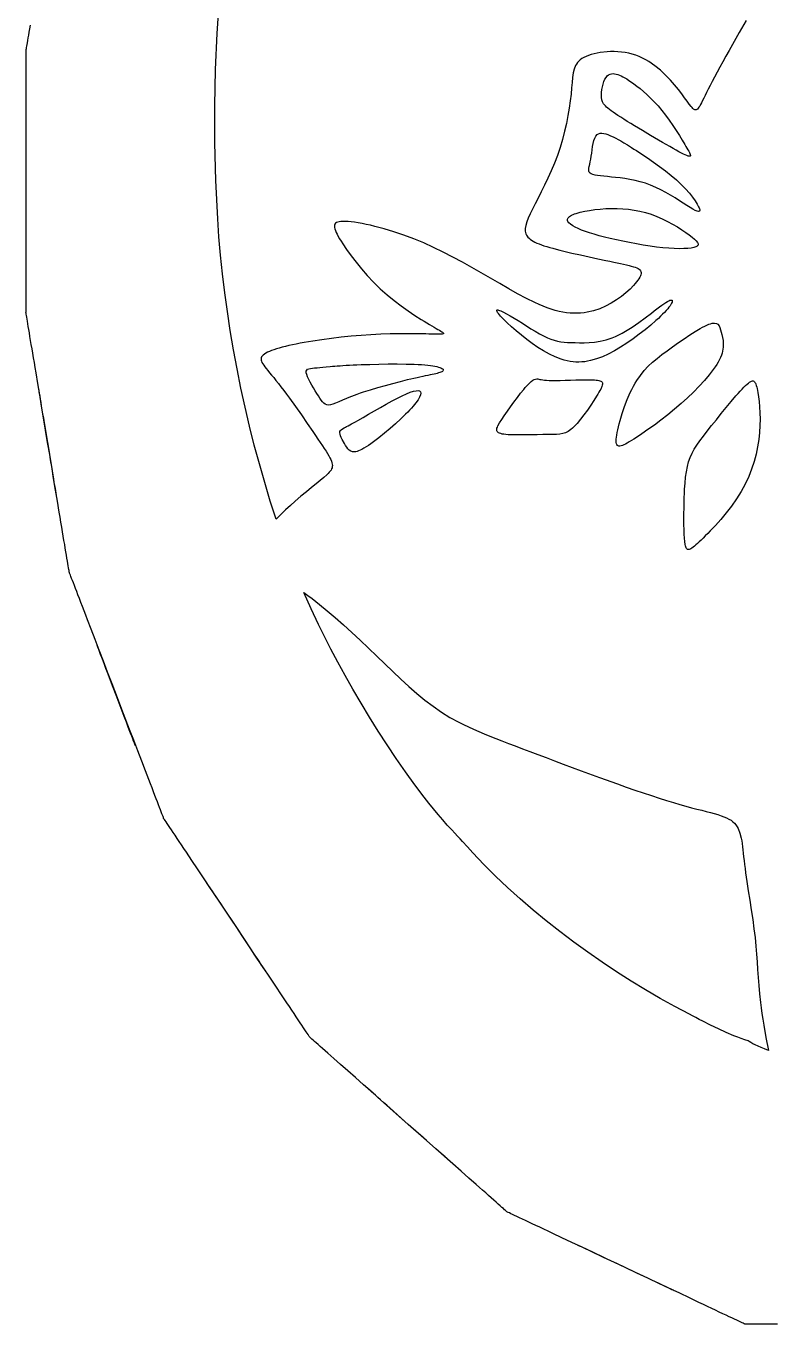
# Model space of a CAD drawing. Header units: millimetres. Extents: x -28 to 873, y 271 to 512.
# Drawn here: x 594.4 to 639.6, y 332.1 to 410.5 of the extents above; entities that cross this region are included whole.
import ezdxf

# ---------------------------------------------------------------- set-up
doc = ezdxf.new("R2010")
doc.units = ezdxf.units.MM
doc.header["$MEASUREMENT"] = 0
doc.layers.get('0').update_dxf_attribs({"linetype": 'CONTINUOUS', "true_color": 0xffffff})

msp = doc.modelspace()

# ---------------------------------------------------------------- linework, layer by layer
at = {"color": 7, "linetype": 'Continuous', "true_color": 0xffffff}
for points in [[(638.006, 410.882), (637.587, 410.157), (637.174, 409.429), (636.973, 409.07), (636.778, 408.719), (636.591, 408.379), (636.414, 408.053), (636.248, 407.744), (636.095, 407.455), (635.957, 407.188), (635.832, 406.943), (635.718, 406.72), (635.617, 406.519), (635.526, 406.337), (635.447, 406.174), (635.374, 406.03), (635.31, 405.904), (635.252, 405.797), (635.2, 405.705), (635.153, 405.63), (635.109, 405.57), (635.068, 405.524), (635.029, 405.492), (634.99, 405.474), (634.951, 405.467), (634.912, 405.474), (634.87, 405.49), (634.828, 405.519), (634.78, 405.557), (634.733, 405.607), (634.681, 405.666), (634.568, 405.81), (634.436, 405.991), (634.285, 406.2), (634.111, 406.437), (633.909, 406.701), (633.68, 406.983), (633.422, 407.278), (633.136, 407.575), (632.826, 407.866), (632.488, 408.14), (632.125, 408.389), (631.935, 408.503), (631.74, 408.605), (631.537, 408.696), (631.331, 408.776), (631.118, 408.842), (630.902, 408.898), (630.682, 408.938), (630.461, 408.969), (630.24, 408.989), (630.021, 408.998), (629.803, 408.997), (629.59, 408.987), (629.181, 408.942), (628.987, 408.906), (628.804, 408.865), (628.63, 408.816), (628.469, 408.761), (628.321, 408.703), (628.188, 408.638), (628.071, 408.569), (627.967, 408.495), (627.879, 408.417), (627.803, 408.332), (627.738, 408.243), (627.682, 408.149), (627.6, 407.939), (627.544, 407.702), (627.507, 407.434), (627.478, 407.133), (627.448, 406.797), (627.411, 406.424), (627.362, 406.018), (627.301, 405.584), (627.226, 405.129), (627.135, 404.658), (627.026, 404.177), (626.901, 403.69), (626.755, 403.202), (626.589, 402.721), (626.405, 402.248), (626.212, 401.787), (626.012, 401.343), (625.81, 400.917), (625.611, 400.514), (625.42, 400.137), (625.243, 399.79), (625.084, 399.473), (624.944, 399.187), (624.827, 398.928), (624.736, 398.696), (624.675, 398.486), (624.642, 398.298), (624.642, 398.129), (624.679, 397.974), (624.712, 397.903), (624.754, 397.835), (624.806, 397.768), (624.87, 397.706), (624.943, 397.645), (625.027, 397.586), (625.123, 397.529), (625.229, 397.474), (625.347, 397.419), (625.477, 397.365), (625.619, 397.313), (625.773, 397.259), (625.94, 397.207), (626.121, 397.154), (626.314, 397.1), (626.521, 397.045), (626.74, 396.99), (626.972, 396.933), (627.213, 396.874), (627.463, 396.816), (627.978, 396.7), (628.505, 396.585), (629.026, 396.473), (629.527, 396.366), (629.766, 396.315), (629.993, 396.267), (630.209, 396.221), (630.411, 396.177), (630.596, 396.137), (630.767, 396.098), (630.919, 396.06), (631.059, 396.024), (631.183, 395.987), (631.292, 395.951), (631.386, 395.914), (631.465, 395.875), (631.53, 395.834), (631.581, 395.79), (631.62, 395.743), (631.643, 395.691), (631.654, 395.634), (631.652, 395.573), (631.636, 395.504), (631.608, 395.43), (631.568, 395.348), (631.516, 395.261), (631.452, 395.166), (631.378, 395.067), (631.293, 394.965), (631.199, 394.858), (630.983, 394.638), (630.734, 394.414), (630.458, 394.191), (630.157, 393.979), (629.837, 393.78), (629.501, 393.603), (629.148, 393.45), (628.779, 393.327), (628.394, 393.236), (628.196, 393.205), (627.993, 393.182), (627.786, 393.171), (627.574, 393.171), (627.359, 393.181), (627.138, 393.203), (626.914, 393.238), (626.685, 393.285), (626.451, 393.345), (626.213, 393.418), (625.971, 393.502), (625.726, 393.597), (625.477, 393.702), (625.224, 393.816), (624.709, 394.07), (624.181, 394.351), (623.643, 394.651), (623.097, 394.968), (622.543, 395.292), (621.416, 395.942), (620.846, 396.262), (620.269, 396.574), (619.684, 396.874), (619.096, 397.16), (618.5, 397.43), (617.897, 397.679), (617.289, 397.905), (616.686, 398.106), (616.099, 398.28), (615.537, 398.429), (615.269, 398.493), (615.012, 398.548), (614.767, 398.598), (614.535, 398.639), (614.317, 398.675), (614.115, 398.701), (613.93, 398.719), (613.764, 398.73), (613.618, 398.732), (613.491, 398.727), (613.382, 398.712), (613.291, 398.689), (613.22, 398.657), (613.163, 398.616), (613.124, 398.566), (613.101, 398.507), (613.092, 398.439), (613.098, 398.36), (613.119, 398.272), (613.152, 398.174), (613.199, 398.065), (613.257, 397.947), (613.327, 397.818), (613.408, 397.679), (613.499, 397.529), (613.602, 397.368), (613.833, 397.024), (614.099, 396.652), (614.4, 396.26), (614.728, 395.857), (615.085, 395.449), (615.464, 395.048), (615.865, 394.658), (616.283, 394.287), (616.71, 393.938), (617.138, 393.613), (617.559, 393.314), (617.963, 393.043), (618.342, 392.799), (618.519, 392.69), (618.688, 392.588), (618.846, 392.493), (618.992, 392.407), (619.125, 392.331), (619.245, 392.261), (619.353, 392.199), (619.447, 392.146), (619.527, 392.098), (619.592, 392.058), (619.642, 392.022), (619.678, 391.993), (619.697, 391.968), (619.702, 391.949), (619.689, 391.934), (619.661, 391.923), (619.616, 391.915), (619.553, 391.908), (619.473, 391.907), (619.374, 391.905), (619.257, 391.905), (619.124, 391.908), (618.972, 391.912), (618.807, 391.915), (618.625, 391.92), (618.43, 391.923), (618.222, 391.928), (618.001, 391.931), (617.768, 391.934), (617.526, 391.936), (617.013, 391.936), (616.467, 391.926), (615.896, 391.908), (615.306, 391.877), (614.707, 391.835), (614.102, 391.782), (613.501, 391.72), (612.91, 391.65), (612.334, 391.574), (611.783, 391.492), (611.263, 391.405), (611.016, 391.359), (610.781, 391.314), (610.553, 391.266), (610.339, 391.219), (610.134, 391.171), (609.941, 391.122), (609.759, 391.071), (609.59, 391.021), (609.434, 390.969), (609.291, 390.917), (609.161, 390.865), (609.045, 390.811), (608.943, 390.756), (608.857, 390.701), (608.785, 390.646), (608.728, 390.589), (608.688, 390.532), (608.663, 390.473), (608.654, 390.412), (608.659, 390.347), (608.678, 390.277), (608.711, 390.202), (608.758, 390.119), (608.816, 390.03), (608.888, 389.932), (608.972, 389.825), (609.068, 389.706), (609.174, 389.576), (609.292, 389.435), (609.419, 389.279), (609.557, 389.108), (609.705, 388.923), (609.861, 388.722), (610.025, 388.506), (610.196, 388.276), (610.371, 388.039), (610.732, 387.54), (611.096, 387.027), (611.452, 386.517), (611.79, 386.024), (611.949, 385.79), (612.099, 385.569), (612.238, 385.36), (612.367, 385.166), (612.482, 384.989), (612.585, 384.828), (612.676, 384.684), (612.754, 384.552), (612.819, 384.432), (612.872, 384.323), (612.914, 384.224), (612.945, 384.134), (612.963, 384.05), (612.97, 383.973), (612.966, 383.9), (612.952, 383.829), (612.926, 383.762), (612.888, 383.694), (612.841, 383.626), (612.783, 383.556), (612.715, 383.483), (612.637, 383.405), (612.453, 383.239), (612.234, 383.055), (611.982, 382.854), (611.702, 382.63), (611.397, 382.384), (611.068, 382.113), (610.722, 381.814), (610.436, 381.557), (610.144, 381.286), (609.855, 381.005), (609.57, 380.719), (609.214, 381.819), (608.875, 382.935), (608.551, 384.061), (608.247, 385.2), (607.96, 386.346), (607.69, 387.496), (607.438, 388.653), (607.204, 389.81), (606.99, 390.967), (606.793, 392.123), (606.618, 393.273), (606.46, 394.417), (606.323, 395.553), (606.205, 396.678), (606.109, 397.791), (606.033, 398.888), (605.919, 401.202), (605.857, 403.475), (605.849, 405.713), (605.894, 407.916), (605.992, 410.087), (606.14, 412.231)], [(639.909, 332.053), (639.469, 332.053), (639.259, 332.053), (639.057, 332.053), (638.866, 332.053), (638.689, 332.053), (638.524, 332.053), (638.377, 332.053), (638.247, 332.053), (638.136, 332.053), (638.047, 332.053), (637.982, 332.053), (637.941, 332.053), (637.926, 332.053), (637.917, 332.058), (637.886, 332.073), (637.834, 332.097), (637.764, 332.129), (637.676, 332.172), (637.571, 332.22), (637.447, 332.279), (637.307, 332.346), (637.151, 332.419), (636.981, 332.498), (636.797, 332.586), (636.597, 332.68), (636.384, 332.781), (636.16, 332.887), (635.924, 332.997), (635.676, 333.114), (635.417, 333.236), (635.149, 333.363), (634.585, 333.629), (633.991, 333.91), (633.37, 334.203), (632.726, 334.507), (632.068, 334.817), (631.399, 335.132), (630.724, 335.451), (630.05, 335.768), (629.381, 336.083), (628.722, 336.393), (628.079, 336.697), (627.458, 336.99), (626.863, 337.271), (626.3, 337.536), (626.03, 337.663), (625.771, 337.784), (625.524, 337.901), (625.287, 338.012), (625.063, 338.118), (624.85, 338.218), (624.652, 338.313), (624.467, 338.399), (624.294, 338.48), (624.14, 338.553), (624, 338.618), (623.877, 338.677), (623.769, 338.725), (623.682, 338.768), (623.612, 338.8), (623.56, 338.823), (623.529, 338.837), (623.519, 338.842), (623.516, 338.857), (623.49, 338.88), (623.448, 338.915), (623.391, 338.967), (623.318, 339.032), (623.23, 339.11), (623.128, 339.2), (623.012, 339.302), (622.884, 339.416), (622.742, 339.541), (622.588, 339.678), (622.424, 339.822), (622.248, 339.978), (622.062, 340.144), (621.867, 340.316), (621.662, 340.498), (621.225, 340.883), (620.758, 341.298), (620.266, 341.733), (619.751, 342.188), (619.219, 342.659), (618.675, 343.142), (617.562, 344.127), (616.45, 345.112), (615.904, 345.594), (615.373, 346.065), (614.858, 346.52), (614.366, 346.956), (613.899, 347.369), (613.464, 347.755), (613.257, 347.937), (613.062, 348.11), (612.875, 348.275), (612.7, 348.431), (612.536, 348.576), (612.381, 348.713), (612.24, 348.838), (612.112, 348.951), (611.996, 349.054), (611.894, 349.143), (611.806, 349.221), (611.733, 349.286), (611.675, 349.338), (611.632, 349.374), (611.606, 349.397), (611.598, 349.405), (611.595, 349.415), (611.575, 349.442), (611.545, 349.489), (611.502, 349.554), (611.449, 349.634), (611.382, 349.731), (611.307, 349.845), (611.221, 349.974), (611.125, 350.117), (611.021, 350.274), (610.908, 350.443), (610.786, 350.627), (610.656, 350.822), (610.518, 351.028), (610.371, 351.246), (610.22, 351.473), (609.897, 351.958), (609.551, 352.476), (609.185, 353.024), (608.803, 353.596), (608.408, 354.186), (608.004, 354.792), (607.18, 356.027), (606.354, 357.26), (605.95, 357.866), (605.555, 358.456), (605.173, 359.028), (604.807, 359.574), (604.461, 360.092), (604.138, 360.577), (603.985, 360.804), (603.839, 361.022), (603.701, 361.228), (603.571, 361.423), (603.449, 361.605), (603.335, 361.776), (603.229, 361.932), (603.134, 362.075), (603.047, 362.203), (602.973, 362.317), (602.906, 362.413), (602.852, 362.494), (602.809, 362.559), (602.778, 362.605), (602.758, 362.632), (602.752, 362.642), (602.753, 362.66), (602.742, 362.691), (602.722, 362.743), (602.695, 362.816), (602.659, 362.907), (602.617, 363.016), (602.568, 363.143), (602.513, 363.287), (602.451, 363.448), (602.384, 363.624), (602.31, 363.815), (602.232, 364.02), (602.147, 364.239), (602.058, 364.47), (601.965, 364.716), (601.866, 364.971), (601.764, 365.237), (601.658, 365.513), (601.434, 366.095), (601.198, 366.709), (600.953, 367.351), (600.698, 368.014), (600.438, 368.694), (600.171, 369.384), (599.905, 370.08), (599.638, 370.775), (599.372, 371.466), (599.112, 372.145), (598.857, 372.808), (598.611, 373.448), (598.376, 374.063), (598.151, 374.644), (598.046, 374.921), (597.943, 375.187), (597.844, 375.444), (597.752, 375.688), (597.662, 375.92), (597.578, 376.138), (597.5, 376.344), (597.425, 376.534), (597.358, 376.71), (597.297, 376.871), (597.241, 377.015), (597.193, 377.142), (597.15, 377.251), (597.115, 377.342), (597.087, 377.413), (597.067, 377.467), (597.056, 377.498), (597.051, 377.509), (597.05, 377.522), (597.043, 377.556), (597.035, 377.612), (597.022, 377.688), (597.006, 377.784), (596.986, 377.899), (596.963, 378.034), (596.939, 378.185), (596.91, 378.356), (596.879, 378.541), (596.846, 378.744), (596.809, 378.96), (596.772, 379.193), (596.731, 379.436), (596.687, 379.695), (596.642, 379.965), (596.595, 380.247), (596.546, 380.54), (596.495, 380.842), (596.443, 381.154), (596.336, 381.802), (596.222, 382.48), (596.105, 383.182), (595.987, 383.9), (595.865, 384.628), (595.741, 385.364), (595.62, 386.099), (595.498, 386.829), (595.377, 387.547), (595.26, 388.247), (595.148, 388.925), (595.039, 389.573), (594.987, 389.885), (594.937, 390.187), (594.888, 390.48), (594.841, 390.763), (594.796, 391.032), (594.753, 391.289), (594.711, 391.535), (594.672, 391.765), (594.636, 391.983), (594.602, 392.185), (594.571, 392.37), (594.542, 392.54), (594.518, 392.692), (594.495, 392.826), (594.476, 392.942), (594.459, 393.038), (594.446, 393.112), (594.437, 393.168), (594.43, 393.202), (594.428, 393.212), (594.435, 393.231), (594.435, 393.265), (594.435, 393.322), (594.435, 393.398), (594.435, 393.496), (594.435, 393.613), (594.435, 393.749), (594.435, 393.904), (594.437, 394.076), (594.437, 394.265), (594.437, 394.469), (594.437, 394.689), (594.437, 394.924), (594.437, 395.173), (594.437, 395.435), (594.438, 395.708), (594.438, 395.994), (594.438, 396.291), (594.438, 396.596), (594.438, 396.913), (594.44, 397.571), (594.44, 398.259), (594.441, 398.969), (594.441, 399.697), (594.443, 400.436), (594.443, 401.182), (594.443, 401.928), (594.445, 402.667), (594.445, 403.395), (594.445, 404.106), (594.446, 404.793), (594.446, 405.451), (594.446, 405.768), (594.446, 406.073), (594.446, 406.371), (594.446, 406.657), (594.446, 406.93), (594.446, 407.191), (594.446, 407.44), (594.446, 407.676), (594.446, 407.895), (594.446, 408.1), (594.446, 408.288), (594.446, 408.461), (594.446, 408.615), (594.446, 408.751), (594.446, 408.868), (594.446, 408.966), (594.446, 409.042), (594.446, 409.099), (594.446, 409.133), (594.445, 409.145), (594.454, 409.156), (594.461, 409.19), (594.469, 409.245), (594.482, 409.322), (594.498, 409.418), (594.518, 409.533), (594.541, 409.668), (594.567, 409.819), (594.596, 409.99), (594.627, 410.175), (594.661, 410.376), (594.698, 410.594)], [(631.22, 407.042), (631.396, 406.909), (631.586, 406.758), (631.789, 406.587), (632, 406.398), (632.219, 406.19), (632.445, 405.961), (632.674, 405.713), (632.904, 405.443), (633.131, 405.152), (633.355, 404.847), (633.57, 404.536), (633.776, 404.226), (633.966, 403.925), (634.142, 403.642), (634.296, 403.384), (634.364, 403.267), (634.428, 403.158), (634.483, 403.061), (634.532, 402.973), (634.572, 402.895), (634.605, 402.828), (634.626, 402.773), (634.636, 402.728), (634.634, 402.695), (634.62, 402.674), (634.592, 402.664), (634.55, 402.666), (634.493, 402.68), (634.418, 402.706), (634.327, 402.745), (634.218, 402.797), (634.09, 402.862), (633.942, 402.94), (633.773, 403.031), (633.588, 403.135), (633.385, 403.248), (633.168, 403.371), (632.943, 403.501), (632.707, 403.638), (632.219, 403.924), (631.727, 404.216), (631.251, 404.505), (631.023, 404.645), (630.806, 404.778), (630.603, 404.907), (630.416, 405.025), (630.247, 405.136), (630.094, 405.237), (629.957, 405.329), (629.837, 405.415), (629.73, 405.495), (629.637, 405.57), (629.558, 405.64), (629.489, 405.708), (629.431, 405.771), (629.384, 405.833), (629.314, 405.956), (629.273, 406.082), (629.254, 406.218), (629.249, 406.369), (629.259, 406.532), (629.28, 406.701), (629.311, 406.87), (629.353, 407.034), (629.405, 407.187), (629.465, 407.323), (629.532, 407.438), (629.605, 407.528), (629.684, 407.591), (629.771, 407.633), (629.858, 407.658), (629.951, 407.663), (630.047, 407.655), (630.143, 407.635), (630.242, 407.607), (630.443, 407.529), (630.549, 407.479), (630.663, 407.417), (630.783, 407.344), (630.916, 407.258), (631.061, 407.157), (631.22, 407.042), (631.22, 407.042), (631.22, 407.042)], [(594.44, 397.932), (594.44, 397.95), (594.44, 398.005), (594.44, 398.093), (594.44, 398.212), (594.44, 398.358), (594.44, 398.532), (594.441, 398.728), (594.441, 398.948), (594.441, 399.185), (594.441, 399.44), (594.441, 399.708), (594.443, 399.989), (594.443, 400.576), (594.443, 401.182), (594.445, 401.788), (594.445, 402.375), (594.446, 402.656), (594.446, 402.924), (594.446, 403.179), (594.446, 403.417), (594.446, 403.636), (594.448, 403.833), (594.448, 404.006), (594.448, 404.153), (594.448, 404.271), (594.448, 404.359), (594.448, 404.414), (594.448, 404.432)], [(631.071, 403.194), (631.212, 403.105), (631.363, 403.009), (631.686, 402.799), (632.034, 402.568), (632.395, 402.32), (632.761, 402.058), (633.121, 401.787), (633.469, 401.51), (633.792, 401.233), (634.085, 400.958), (634.345, 400.688), (634.571, 400.431), (634.763, 400.193), (634.92, 399.973), (635.044, 399.78), (635.13, 399.617), (635.161, 399.547), (635.182, 399.489), (635.195, 399.44), (635.198, 399.401), (635.179, 399.349), (635.127, 399.335), (635.042, 399.351), (634.928, 399.396), (634.787, 399.471), (634.618, 399.569), (634.423, 399.689), (634.205, 399.829), (633.966, 399.981), (633.708, 400.145), (633.433, 400.311), (633.146, 400.479), (632.848, 400.638), (632.541, 400.787), (632.228, 400.919), (631.912, 401.031), (631.595, 401.125), (631.282, 401.202), (630.973, 401.263), (630.674, 401.314), (630.385, 401.353), (630.109, 401.385), (629.85, 401.411), (629.611, 401.434), (629.392, 401.455), (629.194, 401.476), (629.02, 401.501), (628.867, 401.527), (628.74, 401.559), (628.638, 401.598), (628.563, 401.645), (628.514, 401.702), (628.49, 401.77), (628.485, 401.852), (628.495, 401.948), (628.516, 402.058), (628.545, 402.183), (628.578, 402.328), (628.609, 402.489), (628.636, 402.669), (628.662, 402.861), (628.716, 403.256), (628.75, 403.444), (628.791, 403.618), (628.843, 403.768), (628.906, 403.889), (628.984, 403.976), (629.075, 404.031), (629.176, 404.058), (629.285, 404.062), (629.398, 404.045), (629.517, 404.016), (629.637, 403.976), (629.756, 403.928), (629.992, 403.824), (630.118, 403.759), (630.258, 403.685), (630.419, 403.594), (630.603, 403.483), (630.819, 403.352), (630.941, 403.277), (631.071, 403.194), (631.071, 403.194), (631.071, 403.194)], [(629.517, 399.5), (629.858, 399.512), (630.203, 399.512), (630.547, 399.495), (630.892, 399.465), (631.236, 399.416), (631.581, 399.349), (631.924, 399.263), (632.263, 399.157), (632.6, 399.029), (632.931, 398.884), (633.25, 398.727), (633.557, 398.563), (633.844, 398.394), (634.109, 398.226), (634.35, 398.065), (634.561, 397.916), (634.74, 397.779), (634.884, 397.659), (634.993, 397.552), (635.066, 397.456), (635.102, 397.375), (635.105, 397.337), (635.097, 397.303), (635.081, 397.271), (635.053, 397.242), (635.016, 397.216), (634.969, 397.191), (634.91, 397.168), (634.842, 397.149), (634.764, 397.131), (634.675, 397.116), (634.472, 397.094), (634.231, 397.081), (633.958, 397.077), (633.656, 397.086), (633.324, 397.105), (632.969, 397.136), (632.59, 397.178), (632.192, 397.233), (631.784, 397.295), (631.371, 397.367), (630.958, 397.443), (630.552, 397.524), (630.159, 397.607), (629.785, 397.693), (629.434, 397.779), (629.109, 397.864), (628.807, 397.95), (628.531, 398.036), (628.277, 398.122), (628.05, 398.208), (627.845, 398.295), (627.666, 398.382), (627.512, 398.47), (627.383, 398.558), (627.286, 398.646), (627.224, 398.732), (627.206, 398.776), (627.198, 398.818), (627.2, 398.86), (627.213, 398.901), (627.236, 398.943), (627.271, 398.984), (627.318, 399.024), (627.377, 399.063), (627.448, 399.102), (627.531, 399.14), (627.626, 399.177), (627.73, 399.213), (627.967, 399.279), (628.237, 399.341), (628.532, 399.395), (628.848, 399.44), (629.179, 399.476), (629.517, 399.5), (629.517, 399.5), (629.517, 399.5)], [(627.655, 391.396), (627.916, 391.39), (628.199, 391.388), (628.503, 391.4), (628.828, 391.431), (629.169, 391.484), (629.53, 391.572), (629.715, 391.629), (629.905, 391.697), (630.099, 391.777), (630.297, 391.868), (630.499, 391.972), (630.702, 392.087), (631.11, 392.342), (631.514, 392.62), (631.904, 392.906), (632.271, 393.184), (632.444, 393.316), (632.606, 393.439), (632.759, 393.554), (632.9, 393.657), (633.029, 393.748), (633.142, 393.824), (633.242, 393.884), (633.326, 393.928), (633.396, 393.956), (633.453, 393.97), (633.493, 393.969), (633.521, 393.956), (633.534, 393.93), (633.534, 393.891), (633.521, 393.842), (633.495, 393.78), (633.454, 393.71), (633.402, 393.631), (633.337, 393.541), (633.259, 393.446), (633.17, 393.34), (633.068, 393.229), (632.954, 393.112), (632.829, 392.989), (632.694, 392.862), (632.549, 392.731), (632.236, 392.458), (631.896, 392.18), (631.537, 391.902), (631.163, 391.629), (630.785, 391.367), (630.406, 391.123), (630.034, 390.902), (629.667, 390.709), (629.306, 390.543), (628.948, 390.41), (628.594, 390.309), (628.417, 390.274), (628.24, 390.246), (628.063, 390.23), (627.886, 390.222), (627.708, 390.225), (627.531, 390.239), (627.354, 390.265), (627.175, 390.3), (626.997, 390.347), (626.818, 390.4), (626.46, 390.537), (626.106, 390.703), (625.754, 390.896), (625.406, 391.11), (625.065, 391.344), (624.731, 391.59), (624.408, 391.845), (624.098, 392.102), (623.812, 392.352), (623.553, 392.591), (623.436, 392.703), (623.329, 392.81), (623.233, 392.909), (623.147, 393.002), (623.074, 393.086), (623.014, 393.161), (622.967, 393.225), (622.934, 393.278), (622.916, 393.32), (622.913, 393.35), (622.923, 393.369), (622.947, 393.379), (622.983, 393.377), (623.03, 393.368), (623.087, 393.348), (623.155, 393.322), (623.318, 393.246), (623.509, 393.145), (623.726, 393.021), (623.961, 392.882), (624.208, 392.729), (624.465, 392.568), (624.988, 392.241), (625.248, 392.085), (625.502, 391.939), (625.747, 391.808), (625.978, 391.695), (626.194, 391.606), (626.397, 391.538), (626.595, 391.487), (626.79, 391.453), (626.989, 391.429), (627.197, 391.414), (627.416, 391.405), (627.655, 391.396), (627.655, 391.396), (627.655, 391.396)], [(636.503, 392.037), (636.545, 391.881), (636.584, 391.712), (636.613, 391.53), (636.626, 391.333), (636.617, 391.12), (636.579, 390.889), (636.547, 390.768), (636.506, 390.639), (636.453, 390.508), (636.389, 390.369), (636.313, 390.226), (636.227, 390.077), (636.128, 389.924), (636.019, 389.768), (635.898, 389.606), (635.77, 389.442), (635.486, 389.105), (635.169, 388.761), (634.824, 388.411), (634.457, 388.06), (634.07, 387.713), (633.669, 387.37), (633.261, 387.037), (632.853, 386.718), (632.452, 386.416), (632.065, 386.136), (631.701, 385.884), (631.368, 385.662), (631.214, 385.563), (631.071, 385.473), (630.939, 385.394), (630.817, 385.324), (630.707, 385.265), (630.607, 385.217), (630.516, 385.181), (630.438, 385.156), (630.369, 385.143), (630.308, 385.145), (630.258, 385.16), (630.217, 385.187), (630.187, 385.23), (630.164, 385.286), (630.149, 385.358), (630.144, 385.447), (630.146, 385.551), (630.157, 385.672), (630.177, 385.81), (630.203, 385.962), (630.237, 386.13), (630.278, 386.309), (630.325, 386.497), (630.378, 386.695), (630.502, 387.108), (630.648, 387.535), (630.812, 387.963), (630.993, 388.376), (631.088, 388.572), (631.186, 388.761), (631.287, 388.939), (631.391, 389.108), (631.607, 389.42), (631.838, 389.703), (632.081, 389.965), (632.341, 390.209), (632.618, 390.444), (632.913, 390.677), (633.227, 390.911), (633.56, 391.153), (633.905, 391.396), (634.252, 391.635), (634.595, 391.861), (634.925, 392.069), (635.232, 392.25), (635.375, 392.329), (635.51, 392.397), (635.635, 392.458), (635.749, 392.505), (635.851, 392.54), (635.942, 392.565), (636.024, 392.579), (636.093, 392.583), (636.212, 392.56), (636.301, 392.505), (636.368, 392.42), (636.42, 392.311), (636.462, 392.181), (636.503, 392.037), (636.503, 392.037), (636.503, 392.037)], [(614.224, 390.048), (614.457, 390.059), (614.704, 390.069), (614.96, 390.077), (615.227, 390.085), (615.778, 390.098), (616.34, 390.106), (616.896, 390.108), (617.432, 390.103), (617.685, 390.096), (617.928, 390.088), (618.157, 390.079), (618.37, 390.066), (618.565, 390.051), (618.743, 390.033), (618.904, 390.014), (619.05, 389.992), (619.179, 389.968), (619.291, 389.945), (619.39, 389.919), (619.473, 389.893), (619.541, 389.866), (619.596, 389.838), (619.639, 389.81), (619.666, 389.783), (619.683, 389.755), (619.687, 389.729), (619.679, 389.703), (619.66, 389.677), (619.629, 389.653), (619.588, 389.63), (619.538, 389.607), (619.475, 389.585), (619.401, 389.563), (619.319, 389.541), (619.224, 389.516), (619.12, 389.494), (619.005, 389.468), (618.878, 389.442), (618.742, 389.412), (618.595, 389.381), (618.439, 389.349), (618.272, 389.313), (618.095, 389.274), (617.906, 389.232), (617.71, 389.186), (617.503, 389.138), (617.07, 389.03), (616.616, 388.913), (616.156, 388.79), (615.7, 388.662), (615.258, 388.53), (614.84, 388.397), (614.643, 388.332), (614.458, 388.267), (614.284, 388.203), (614.122, 388.142), (613.969, 388.08), (613.828, 388.023), (613.573, 387.914), (613.353, 387.818), (613.163, 387.739), (613.001, 387.677), (612.861, 387.638), (612.739, 387.622), (612.632, 387.633), (612.537, 387.67), (612.45, 387.73), (612.368, 387.812), (612.29, 387.914), (612.211, 388.034), (612.126, 388.172), (612.037, 388.324), (611.939, 388.488), (611.837, 388.66), (611.733, 388.835), (611.636, 389.008), (611.548, 389.173), (611.475, 389.328), (611.421, 389.464), (611.392, 389.58), (611.392, 389.671), (611.418, 389.737), (611.47, 389.786), (611.546, 389.819), (611.644, 389.84), (611.759, 389.854), (611.894, 389.866), (612.043, 389.877), (612.208, 389.892), (612.39, 389.91), (612.598, 389.931), (612.838, 389.953), (612.971, 389.966), (613.114, 389.978), (613.269, 389.989), (613.433, 390.002), (613.612, 390.014), (613.802, 390.025), (614.005, 390.036), (614.224, 390.048), (614.224, 390.048), (614.224, 390.048)], [(596.278, 382.16), (596.274, 382.178), (596.266, 382.231), (596.252, 382.319), (596.232, 382.436), (596.208, 382.581), (596.179, 382.751), (596.146, 382.946), (596.11, 383.163), (596.071, 383.397), (596.031, 383.647), (595.985, 383.912), (595.94, 384.19), (595.844, 384.768), (595.743, 385.366), (595.644, 385.964), (595.548, 386.543), (595.503, 386.82), (595.457, 387.085), (595.416, 387.336), (595.377, 387.57), (595.342, 387.786), (595.309, 387.981), (595.28, 388.151), (595.256, 388.296), (595.236, 388.413), (595.221, 388.501), (595.213, 388.554), (595.21, 388.572)], [(626.495, 389.108), (626.623, 389.11), (626.759, 389.112), (627.055, 389.12), (627.372, 389.13), (627.695, 389.138), (628.014, 389.144), (628.318, 389.147), (628.596, 389.146), (628.719, 389.143), (628.833, 389.138), (628.934, 389.13), (629.021, 389.12), (629.098, 389.107), (629.163, 389.089), (629.215, 389.066), (629.255, 389.04), (629.286, 389.009), (629.306, 388.97), (629.314, 388.926), (629.312, 388.876), (629.301, 388.818), (629.28, 388.751), (629.208, 388.593), (629.16, 388.501), (629.101, 388.398), (629.034, 388.285), (628.96, 388.163), (628.792, 387.898), (628.604, 387.613), (628.401, 387.321), (628.189, 387.033), (627.98, 386.76), (627.773, 386.515), (627.676, 386.406), (627.582, 386.309), (627.492, 386.222), (627.405, 386.148), (627.322, 386.084), (627.24, 386.029), (627.078, 385.948), (626.909, 385.896), (626.727, 385.867), (626.524, 385.852), (626.29, 385.849), (626.158, 385.847), (626.017, 385.845), (625.864, 385.844), (625.702, 385.841), (625.354, 385.832), (624.987, 385.824), (624.614, 385.818), (624.25, 385.815), (623.911, 385.819), (623.752, 385.824), (623.605, 385.832), (623.47, 385.842), (623.35, 385.855), (623.246, 385.871), (623.157, 385.893), (623.082, 385.917), (623.022, 385.945), (622.976, 385.977), (622.942, 386.016), (622.923, 386.06), (622.913, 386.109), (622.916, 386.164), (622.931, 386.224), (622.955, 386.292), (622.991, 386.367), (623.087, 386.539), (623.217, 386.744), (623.375, 386.981), (623.557, 387.245), (623.752, 387.521), (623.956, 387.802), (624.163, 388.078), (624.363, 388.338), (624.551, 388.572), (624.639, 388.676), (624.722, 388.77), (624.798, 388.853), (624.868, 388.925), (624.931, 388.987), (624.991, 389.039), (625.097, 389.118), (625.186, 389.169), (625.264, 389.195), (625.336, 389.203), (625.401, 389.199), (625.466, 389.188), (625.533, 389.173), (625.607, 389.16), (625.695, 389.146), (625.799, 389.133), (625.926, 389.121), (626.082, 389.113), (626.269, 389.108), (626.376, 389.108), (626.495, 389.108), (626.495, 389.108), (626.495, 389.108)], [(638.667, 388.616), (638.69, 388.509), (638.711, 388.392), (638.754, 388.129), (638.791, 387.833), (638.82, 387.506), (638.84, 387.154), (638.846, 386.777), (638.838, 386.378), (638.812, 385.966), (638.767, 385.538), (638.698, 385.101), (638.606, 384.656), (638.487, 384.204), (638.341, 383.749), (638.164, 383.294), (637.954, 382.841), (637.709, 382.391), (637.429, 381.947), (637.124, 381.516), (636.802, 381.102), (636.47, 380.709), (636.144, 380.343), (635.829, 380.01), (635.679, 379.857), (635.536, 379.714), (635.401, 379.583), (635.276, 379.461), (635.161, 379.352), (635.057, 379.253), (634.961, 379.167), (634.875, 379.092), (634.797, 379.03), (634.727, 378.978), (634.665, 378.938), (634.61, 378.907), (634.559, 378.889), (634.517, 378.881), (634.478, 378.884), (634.446, 378.897), (634.416, 378.921), (634.39, 378.955), (634.368, 378.999), (634.348, 379.055), (634.33, 379.12), (634.316, 379.193), (634.29, 379.368), (634.27, 379.579), (634.257, 379.82), (634.249, 380.091), (634.244, 380.389), (634.243, 380.709), (634.244, 381.05), (634.247, 381.408), (634.252, 381.778), (634.282, 382.527), (634.308, 382.896), (634.343, 383.254), (634.39, 383.592), (634.452, 383.905), (634.529, 384.191), (634.623, 384.454), (634.737, 384.705), (634.871, 384.95), (635.027, 385.197), (635.209, 385.457), (635.417, 385.735), (635.655, 386.04), (635.92, 386.378), (636.206, 386.739), (636.505, 387.111), (636.807, 387.483), (637.103, 387.839), (637.385, 388.171), (637.519, 388.324), (637.645, 388.463), (637.764, 388.592), (637.873, 388.705), (637.972, 388.805), (638.061, 388.887), (638.143, 388.954), (638.216, 389.008), (638.281, 389.047), (638.338, 389.071), (638.39, 389.081), (638.435, 389.078), (638.476, 389.063), (638.511, 389.034), (638.542, 388.993), (638.572, 388.939), (638.598, 388.876), (638.622, 388.8), (638.645, 388.714), (638.667, 388.616), (638.667, 388.616), (638.667, 388.616)], [(614.247, 386.543), (614.379, 386.616), (614.518, 386.695), (614.829, 386.871), (615.163, 387.066), (615.516, 387.269), (615.877, 387.477), (616.234, 387.678), (616.579, 387.869), (616.902, 388.039), (617.195, 388.184), (617.455, 388.302), (617.681, 388.393), (617.874, 388.455), (618.033, 388.491), (618.157, 388.499), (618.248, 388.478), (618.301, 388.428), (618.319, 388.348), (618.301, 388.242), (618.246, 388.107), (618.153, 387.948), (618.023, 387.763), (617.944, 387.661), (617.854, 387.553), (617.755, 387.438), (617.646, 387.319), (617.528, 387.194), (617.399, 387.063), (617.261, 386.926), (617.113, 386.786), (616.798, 386.495), (616.463, 386.203), (616.121, 385.915), (615.781, 385.644), (615.453, 385.395), (615.298, 385.285), (615.15, 385.182), (615.011, 385.091), (614.881, 385.012), (614.762, 384.945), (614.653, 384.892), (614.556, 384.849), (614.466, 384.82), (614.385, 384.799), (614.312, 384.788), (614.185, 384.794), (614.081, 384.83), (613.992, 384.893), (613.914, 384.976), (613.841, 385.075), (613.768, 385.184), (613.696, 385.301), (613.568, 385.54), (613.512, 385.655), (613.47, 385.766), (613.439, 385.863), (613.425, 385.949), (613.428, 386.019), (613.452, 386.078), (613.501, 386.131), (613.579, 386.185), (613.688, 386.248), (613.756, 386.284), (613.834, 386.325), (613.922, 386.37), (614.019, 386.421), (614.127, 386.478), (614.247, 386.543), (614.247, 386.543), (614.247, 386.543)], [(611.25, 376.281), (611.493, 376.108), (611.744, 375.922), (611.965, 375.751), (612.191, 375.572), (612.658, 375.187), (613.142, 374.771), (613.638, 374.331), (614.141, 373.872), (614.648, 373.401), (615.654, 372.444), (616.147, 371.97), (616.632, 371.503), (617.115, 371.048), (617.596, 370.608), (618.079, 370.185), (618.566, 369.786), (619.06, 369.409), (619.566, 369.059), (620.086, 368.739), (620.63, 368.442), (620.913, 368.299), (621.205, 368.159), (621.509, 368.021), (621.824, 367.883), (622.154, 367.745), (622.497, 367.603), (622.855, 367.462), (623.23, 367.314), (623.623, 367.163), (624.036, 367.007), (624.47, 366.843), (624.925, 366.672), (625.403, 366.492), (625.9, 366.305), (626.413, 366.111), (626.941, 365.913), (627.479, 365.713), (628.024, 365.51), (629.124, 365.106), (630.214, 364.712), (630.749, 364.524), (631.272, 364.342), (631.781, 364.168), (632.271, 364.004), (632.741, 363.851), (633.186, 363.711), (633.606, 363.585), (633.997, 363.472), (634.364, 363.37), (634.707, 363.277), (635.026, 363.195), (635.322, 363.118), (635.596, 363.047), (635.848, 362.98), (636.08, 362.917), (636.292, 362.855), (636.487, 362.792), (636.662, 362.728), (636.821, 362.662), (636.963, 362.59), (637.091, 362.514), (637.203, 362.429), (637.302, 362.337), (637.389, 362.236), (637.465, 362.127), (637.528, 362.008), (637.632, 361.743), (637.707, 361.443), (637.738, 361.277), (637.764, 361.102), (637.787, 360.918), (637.809, 360.723), (637.832, 360.518), (637.855, 360.304), (637.879, 360.078), (637.907, 359.842), (637.938, 359.597), (637.974, 359.34), (638.052, 358.805), (638.138, 358.248), (638.227, 357.674), (638.318, 357.096), (638.404, 356.522), (638.482, 355.96), (638.549, 355.422), (638.599, 354.912), (638.64, 354.424), (638.671, 353.952), (638.7, 353.485), (638.729, 353.014), (638.765, 352.531), (638.81, 352.029), (638.871, 351.496), (638.913, 351.17), (638.962, 350.832), (639.017, 350.482), (639.075, 350.123), (639.207, 349.377), (639.352, 348.602), (639.127, 348.69), (638.919, 348.774), (638.729, 348.854), (638.56, 348.93), (638.412, 349.002), (638.289, 349.068), (638.191, 349.129), (638.12, 349.184), (637.923, 349.242), (637.714, 349.312), (637.496, 349.393), (637.272, 349.481), (636.804, 349.683), (636.326, 349.902), (635.851, 350.133), (635.391, 350.364), (635.172, 350.476), (634.962, 350.585), (634.761, 350.687), (634.574, 350.784), (633.695, 351.249), (632.811, 351.74), (631.927, 352.255), (631.043, 352.793), (630.164, 353.352), (629.291, 353.932), (628.427, 354.53), (627.575, 355.148), (626.735, 355.78), (625.913, 356.426), (625.11, 357.088), (624.328, 357.762), (623.57, 358.446), (622.838, 359.142), (622.135, 359.844), (621.464, 360.554), (621.299, 360.733), (621.147, 360.903), (620.851, 361.23), (620.701, 361.394), (620.547, 361.563), (620.383, 361.742), (620.204, 361.93), (619.926, 362.229), (619.647, 362.541), (619.366, 362.866), (619.083, 363.204), (618.8, 363.552), (618.517, 363.911), (617.952, 364.659), (617.388, 365.437), (616.829, 366.241), (616.28, 367.067), (615.74, 367.905), (615.214, 368.752), (614.704, 369.599), (614.213, 370.44), (613.743, 371.269), (613.296, 372.082), (612.879, 372.87), (612.489, 373.627), (612.307, 373.993), (612.133, 374.349), (611.684, 375.301), (611.25, 376.281), (611.25, 376.281), (611.25, 376.281)], [(601.044, 367.034), (601.037, 367.052), (601.018, 367.103), (600.987, 367.184), (600.945, 367.296), (600.893, 367.433), (600.831, 367.595), (600.759, 367.779), (600.683, 367.983), (600.597, 368.206), (600.508, 368.443), (600.412, 368.694), (600.311, 368.957), (600.103, 369.504), (599.887, 370.072), (599.671, 370.639), (599.463, 371.186), (599.362, 371.45), (599.266, 371.7), (599.177, 371.937), (599.092, 372.16), (599.014, 372.364), (598.943, 372.548), (598.881, 372.711), (598.829, 372.847), (598.787, 372.959), (598.756, 373.04), (598.736, 373.091), (598.73, 373.109)], [(608.984, 353.324), (608.974, 353.341), (608.943, 353.384), (608.894, 353.458), (608.829, 353.557), (608.746, 353.679), (608.65, 353.823), (608.542, 353.987), (608.42, 354.169), (608.288, 354.366), (608.147, 354.577), (607.997, 354.801), (607.841, 355.034), (607.516, 355.523), (607.18, 356.027), (606.842, 356.53), (606.517, 357.02), (606.361, 357.252), (606.211, 357.476), (606.07, 357.687), (605.938, 357.884), (605.816, 358.066), (605.708, 358.23), (605.612, 358.375), (605.529, 358.497), (605.464, 358.596), (605.415, 358.669), (605.384, 358.713), (605.374, 358.729)], [(619.996, 341.972), (619.982, 341.985), (619.941, 342.021), (619.876, 342.079), (619.787, 342.157), (619.676, 342.255), (619.548, 342.37), (619.4, 342.5), (619.236, 342.645), (619.059, 342.802), (618.867, 342.971), (618.667, 343.15), (618.456, 343.335), (618.017, 343.725), (617.562, 344.127), (617.109, 344.528), (616.67, 344.918), (616.459, 345.103), (616.259, 345.282), (616.067, 345.451), (615.89, 345.609), (615.726, 345.753), (615.578, 345.883), (615.449, 345.999), (615.339, 346.096), (615.25, 346.174), (615.185, 346.233), (615.144, 346.269), (615.129, 346.282)], [(633.664, 334.063), (633.648, 334.071), (633.597, 334.094), (633.519, 334.131), (633.412, 334.182), (633.279, 334.245), (633.121, 334.32), (632.943, 334.403), (632.746, 334.497), (632.531, 334.598), (632.301, 334.707), (632.059, 334.82), (631.805, 334.941), (631.274, 335.191), (630.724, 335.449), (630.177, 335.709), (629.645, 335.96), (629.392, 336.08), (629.15, 336.194), (628.919, 336.302), (628.705, 336.403), (628.508, 336.497), (628.329, 336.58), (628.172, 336.655), (628.038, 336.718), (627.931, 336.769), (627.853, 336.806), (627.803, 336.829), (627.786, 336.837)]]:
    msp.add_lwpolyline(points, dxfattribs=at)

doc.saveas('drawing.dxf')
